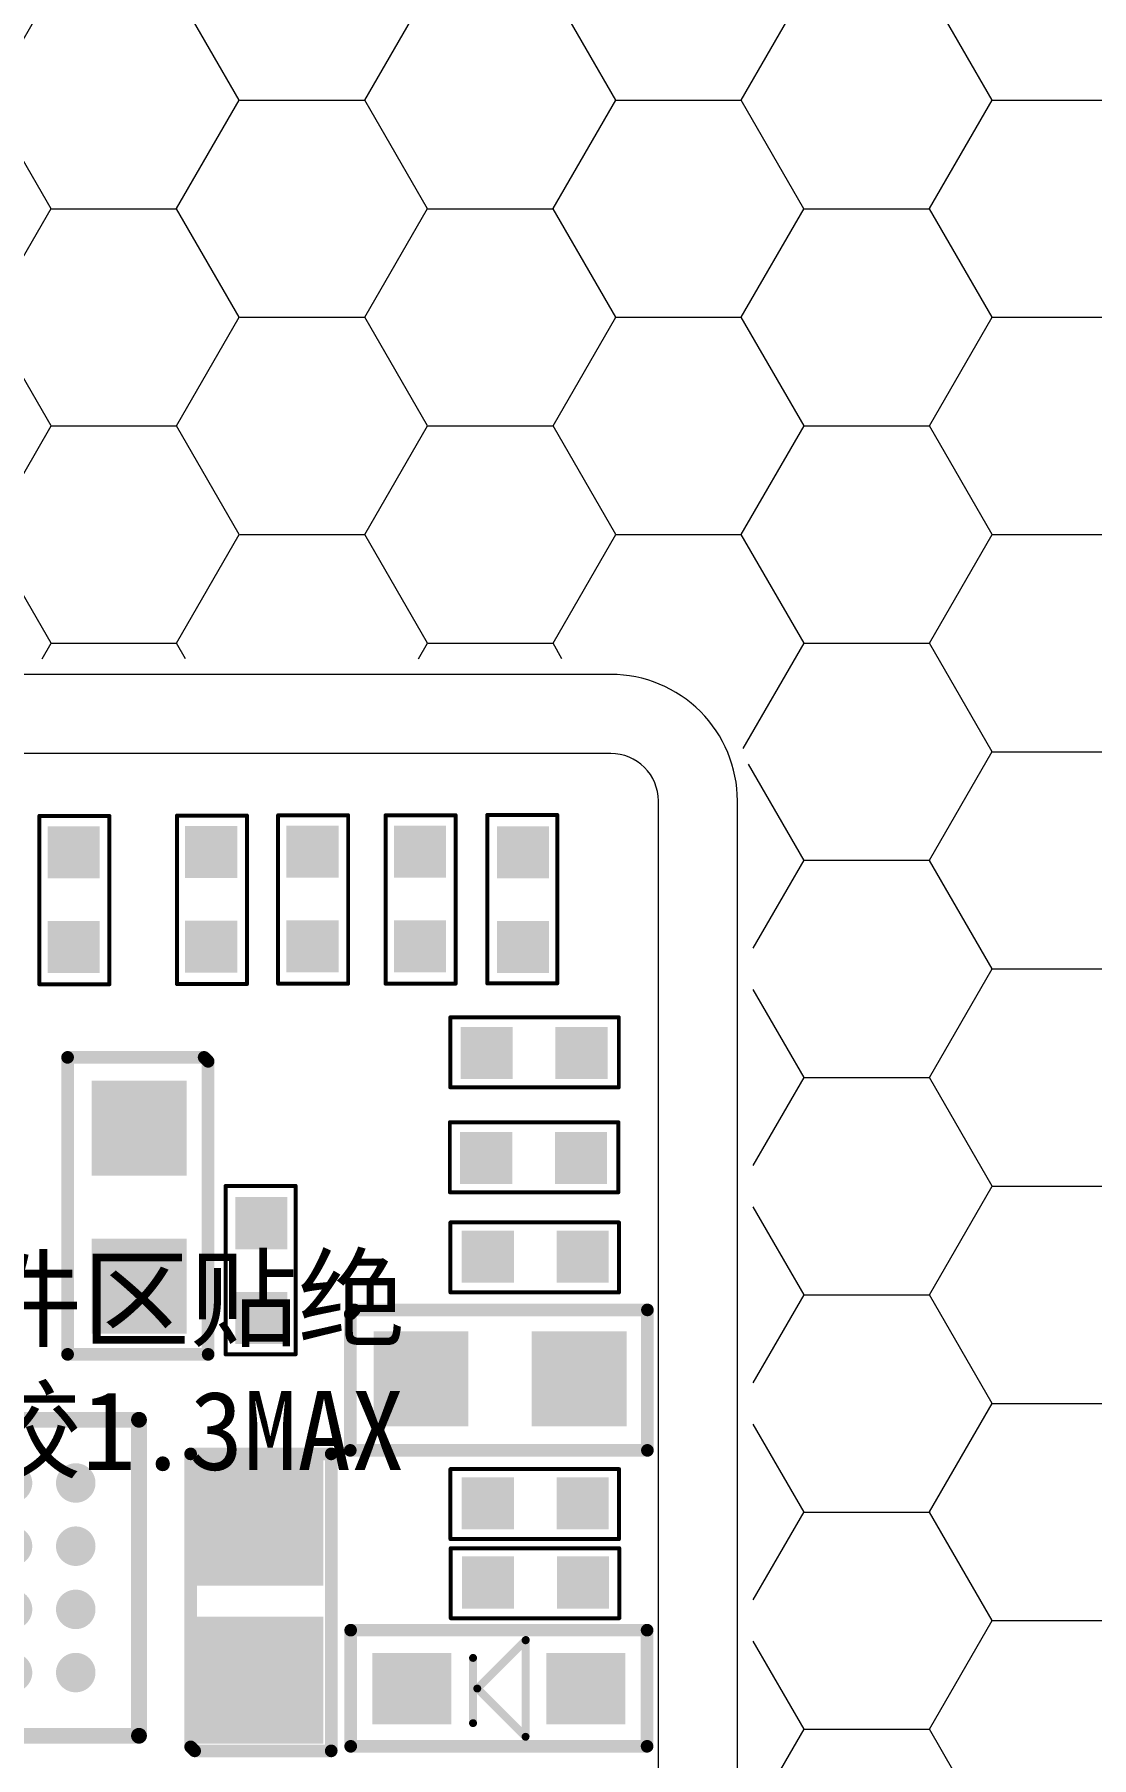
# Model space of a CAD drawing. Header units: millimetres. Extents: x 1134 to 2451, y -9 to 375.
# Drawn here: x 2185.41 to 2192.1, y 253.47 to 264.38 of the extents above; entities that cross this region are included whole.
import ezdxf

# ---------------------------------------------------------------- set-up
doc = ezdxf.new("R2010")
doc.units = ezdxf.units.MM
doc.layers.get('0').update_dxf_attribs({"lineweight": 5})
doc.layers.get('Defpoints').update_dxf_attribs({"lineweight": 5})
doc.layers.add('DIM', color=3, linetype='Continuous', lineweight=5)
doc.layers.add('FPC', color=50, linetype='Continuous', lineweight=5)
for name, color, linetype in [('TOPLAYER', 1, 'Continuous'), ('TOPOVERLAY', 2, 'Continuous'), ('TOPPASTE', 8, 'Continuous'), ('TOPSOLDER', 216, 'Continuous')]:
    doc.layers.add(name, color=color, linetype=linetype)
doc.styles.add('RD', font='ROMAND.shx', dxfattribs={"width": 0.8})
doc.styles.add('宋体', font='')
doc.styles.get('宋体').set_extended_font_data('SimSun')
doc.dimstyles.new('DIM', dxfattribs={"dimtxt": 1.5, "dimasz": 0.8, "dimexe": 0, "dimexo": 0.5, "dimgap": 0.11, "dimtad": 0, "dimzin": 1, "dimdsep": 46, "dimtxsty": 'RD', "dimcen": 0, "dimclrd": 256, "dimclre": 256, "dimclrt": 256, "dimadec": 0, "dimazin": 0, "dimtm": 1e-09, "dimtfac": 1, "dimtofl": 0, "dimtmove": 0, "dimatfit": 3, "dimfxl": 0, "dimlwe": -1, "dimarcsym": 0})

# ---------------------------------------------------------------- blocks, each defined once
blk = doc.blocks.new('*D113')
at = {"layer": 'Defpoints', "color": 0, "lineweight": 5, "transparency": 16777216}
for p in [(2166.226, 281.069), (2197.16, 281.069), (2184.484, 208.104)]:
    blk.add_point(p, dxfattribs=at)
at = {"layer": 'DIM', "transparency": 16777216}
for p, q in [((2196.66, 281.069), (2166.226, 281.069)), ((2183.984, 208.104), (2166.226, 208.104))]:
    blk.add_line(p, q, dxfattribs=at)
at = {"layer": 'DIM', "lineweight": -2, "transparency": 16777216}
for p, q in [((2166.226, 280.269), (2166.226, 252.803)), ((2166.226, 208.904), (2166.226, 243.383))]:
    blk.add_line(p, q, dxfattribs=at)
at = {"layer": 'DIM', "lineweight": 5, "transparency": 16777216}
for points in [[(2166.092, 280.269), (2166.359, 280.269), (2166.226, 281.069)], [(2166.092, 208.904), (2166.359, 208.904), (2166.226, 208.104)]]:
    blk.add_solid(points, dxfattribs=at)
at = {"layer": 'DIM', "lineweight": 5, "transparency": 16777216, "insert": (2166.226, 248.093), "char_height": 1.5, "attachment_point": 5, "rotation": 90, "style": 'RD'}
blk.add_mtext('72.97±0.5', dxfattribs=at)
blk = doc.blocks.new('0201_1')
at = {"layer": 'TOPLAYER'}
for points in [[(0.164998, -0.165001), (0.164998, 0.165001), (-0.164998, -0.165001), (-0.164998, 0.165001)], [(0.764997, -0.165001), (0.764997, 0.165001), (0.435, -0.165001), (0.435, 0.165001)]]:
    blk.add_solid(points, dxfattribs=at)
at = {"layer": 'TOPOVERLAY', "const_width": 0.025001}
for points in [[(-0.23, -0.217), (-0.23, 0.225999)], [(-0.181, 0.225999), (-0.23, 0.225999)], [(0.836, 0.225999), (-0.18, 0.225999)], [(0.836, -0.217), (0.836, 0.225999)], [(0.836, -0.217), (-0.23, -0.217)]]:
    blk.add_lwpolyline(points, dxfattribs=at)
at = {"layer": 'TOPOVERLAY', "const_width": 0.012499}
for points in [[(-0.23625, 0.225999, 1), (-0.223749, 0.225999, 1)], [(-0.23625, 0.225999, 1), (-0.223749, 0.225999, 1)], [(-0.187251, 0.225999, 1), (-0.174749, 0.225999, 1)], [(-0.186251, 0.225999, 1), (-0.173749, 0.225999, 1)], [(0.829749, 0.225999, 1), (0.842251, 0.225999, 1)], [(0.829749, 0.225999, 1), (0.842251, 0.225999, 1)], [(-0.23625, -0.217, 1), (-0.223749, -0.217, 1)], [(-0.23625, -0.217, 1), (-0.223749, -0.217, 1)], [(0.829749, -0.217, 1), (0.842251, -0.217, 1)], [(0.829749, -0.217, 1), (0.842251, -0.217, 1)]]:
    blk.add_lwpolyline(points, format="xyb", close=True, dxfattribs=at)
at = {"layer": 'TOPPASTE'}
for points in [[(0.164998, -0.165001), (0.164998, 0.165001), (-0.164998, -0.165001), (-0.164998, 0.165001)], [(0.764997, -0.165001), (0.764997, 0.165001), (0.435, -0.165001), (0.435, 0.165001)]]:
    blk.add_solid(points, dxfattribs=at)
at = {"layer": 'TOPSOLDER'}
for points in [[(0.164998, -0.165001), (0.164998, 0.165001), (-0.164998, -0.165001), (-0.164998, 0.165001)], [(0.764997, -0.165001), (0.764997, 0.165001), (0.435, -0.165001), (0.435, 0.165001)]]:
    blk.add_solid(points, dxfattribs=at)
blk = doc.blocks.new('0201_2')
at = {"layer": 'TOPLAYER'}
for points in [[(0.164998, -0.165001), (0.164998, 0.165001), (-0.164998, -0.165001), (-0.164998, 0.165001)], [(0.764997, -0.165001), (0.764997, 0.165001), (0.435, -0.165001), (0.435, 0.165001)]]:
    blk.add_solid(points, dxfattribs=at)
at = {"layer": 'TOPOVERLAY', "const_width": 0.025001}
for points in [[(-0.23, 0.225999), (-0.181, 0.225999)], [(-0.23, -0.217), (-0.23, 0.225999)], [(-0.18, 0.225999), (0.836, 0.225999)], [(0.836, -0.217), (0.836, 0.225999)], [(-0.23, -0.217), (0.836, -0.217)]]:
    blk.add_lwpolyline(points, dxfattribs=at)
at = {"layer": 'TOPOVERLAY', "const_width": 0.012499}
for points in [[(-0.23625, 0.225999, 1), (-0.223749, 0.225999, 1)], [(-0.23625, 0.225999, 1), (-0.223749, 0.225999, 1)], [(-0.187251, 0.225999, 1), (-0.174749, 0.225999, 1)], [(-0.186251, 0.225999, 1), (-0.173749, 0.225999, 1)], [(0.829749, 0.225999, 1), (0.842251, 0.225999, 1)], [(0.829749, 0.225999, 1), (0.842251, 0.225999, 1)], [(-0.23625, -0.217, 1), (-0.223749, -0.217, 1)], [(-0.23625, -0.217, 1), (-0.223749, -0.217, 1)], [(0.829749, -0.217, 1), (0.842251, -0.217, 1)], [(0.829749, -0.217, 1), (0.842251, -0.217, 1)]]:
    blk.add_lwpolyline(points, format="xyb", close=True, dxfattribs=at)
at = {"layer": 'TOPPASTE'}
for points in [[(0.164998, -0.165001), (0.164998, 0.165001), (-0.164998, -0.165001), (-0.164998, 0.165001)], [(0.764997, -0.165001), (0.764997, 0.165001), (0.435, -0.165001), (0.435, 0.165001)]]:
    blk.add_solid(points, dxfattribs=at)
at = {"layer": 'TOPSOLDER'}
for points in [[(0.164998, -0.165001), (0.164998, 0.165001), (-0.164998, -0.165001), (-0.164998, 0.165001)], [(0.764997, -0.165001), (0.764997, 0.165001), (0.435, -0.165001), (0.435, 0.165001)]]:
    blk.add_solid(points, dxfattribs=at)
blk = doc.blocks.new('0201_3')
at = {"layer": 'TOPLAYER'}
for points in [[(0.164998, -0.165001), (0.164998, 0.165001), (-0.164998, -0.165001), (-0.164998, 0.165001)], [(0.764997, -0.165001), (0.764997, 0.165001), (0.435, -0.165001), (0.435, 0.165001)]]:
    blk.add_solid(points, dxfattribs=at)
at = {"layer": 'TOPOVERLAY', "const_width": 0.025001}
for points in [[(-0.23, 0.225999), (-0.181, 0.225999)], [(-0.23, -0.217), (-0.23, 0.225999)], [(-0.18, 0.225999), (0.836, 0.225999)], [(0.836, -0.217), (0.836, 0.225999)], [(-0.23, -0.217), (0.836, -0.217)]]:
    blk.add_lwpolyline(points, dxfattribs=at)
at = {"layer": 'TOPOVERLAY', "const_width": 0.012499}
for points in [[(-0.23625, 0.225999, 1), (-0.223749, 0.225999, 1)], [(-0.23625, 0.225999, 1), (-0.223749, 0.225999, 1)], [(-0.187251, 0.225999, 1), (-0.174749, 0.225999, 1)], [(-0.186251, 0.225999, 1), (-0.173749, 0.225999, 1)], [(0.829749, 0.225999, 1), (0.842251, 0.225999, 1)], [(0.829749, 0.225999, 1), (0.842251, 0.225999, 1)], [(-0.23625, -0.217, 1), (-0.223749, -0.217, 1)], [(-0.23625, -0.217, 1), (-0.223749, -0.217, 1)], [(0.829749, -0.217, 1), (0.842251, -0.217, 1)], [(0.829749, -0.217, 1), (0.842251, -0.217, 1)]]:
    blk.add_lwpolyline(points, format="xyb", close=True, dxfattribs=at)
at = {"layer": 'TOPPASTE'}
for points in [[(0.164998, -0.165001), (0.164998, 0.165001), (-0.164998, -0.165001), (-0.164998, 0.165001)], [(0.764997, -0.165001), (0.764997, 0.165001), (0.435, -0.165001), (0.435, 0.165001)]]:
    blk.add_solid(points, dxfattribs=at)
at = {"layer": 'TOPSOLDER'}
for points in [[(0.164998, -0.165001), (0.164998, 0.165001), (-0.164998, -0.165001), (-0.164998, 0.165001)], [(0.764997, -0.165001), (0.764997, 0.165001), (0.435, -0.165001), (0.435, 0.165001)]]:
    blk.add_solid(points, dxfattribs=at)
blk = doc.blocks.new('0201_4')
at = {"layer": 'TOPLAYER'}
for points in [[(0.164998, -0.165001), (0.164998, 0.165001), (-0.164998, -0.165001), (-0.164998, 0.165001)], [(0.764997, -0.165001), (0.764997, 0.165001), (0.435, -0.165001), (0.435, 0.165001)]]:
    blk.add_solid(points, dxfattribs=at)
at = {"layer": 'TOPOVERLAY', "const_width": 0.025001}
for points in [[(-0.23, 0.225999), (-0.181, 0.225999)], [(-0.23, -0.217), (-0.23, 0.225999)], [(-0.18, 0.225999), (0.836, 0.225999)], [(0.836, -0.217), (0.836, 0.225999)], [(-0.23, -0.217), (0.836, -0.217)]]:
    blk.add_lwpolyline(points, dxfattribs=at)
at = {"layer": 'TOPOVERLAY', "const_width": 0.012499}
for points in [[(-0.23625, 0.225999, 1), (-0.223749, 0.225999, 1)], [(-0.23625, 0.225999, 1), (-0.223749, 0.225999, 1)], [(-0.187251, 0.225999, 1), (-0.174749, 0.225999, 1)], [(-0.186251, 0.225999, 1), (-0.173749, 0.225999, 1)], [(0.829749, 0.225999, 1), (0.842251, 0.225999, 1)], [(0.829749, 0.225999, 1), (0.842251, 0.225999, 1)], [(-0.23625, -0.217, 1), (-0.223749, -0.217, 1)], [(-0.23625, -0.217, 1), (-0.223749, -0.217, 1)], [(0.829749, -0.217, 1), (0.842251, -0.217, 1)], [(0.829749, -0.217, 1), (0.842251, -0.217, 1)]]:
    blk.add_lwpolyline(points, format="xyb", close=True, dxfattribs=at)
at = {"layer": 'TOPPASTE'}
for points in [[(0.164998, -0.165001), (0.164998, 0.165001), (-0.164998, -0.165001), (-0.164998, 0.165001)], [(0.764997, -0.165001), (0.764997, 0.165001), (0.435, -0.165001), (0.435, 0.165001)]]:
    blk.add_solid(points, dxfattribs=at)
at = {"layer": 'TOPSOLDER'}
for points in [[(0.164998, -0.165001), (0.164998, 0.165001), (-0.164998, -0.165001), (-0.164998, 0.165001)], [(0.764997, -0.165001), (0.764997, 0.165001), (0.435, -0.165001), (0.435, 0.165001)]]:
    blk.add_solid(points, dxfattribs=at)
blk = doc.blocks.new('0201_5')
at = {"layer": 'TOPLAYER'}
for points in [[(0.164998, -0.165001), (0.164998, 0.165001), (-0.164998, -0.165001), (-0.164998, 0.165001)], [(0.764997, -0.165001), (0.764997, 0.165001), (0.435, -0.165001), (0.435, 0.165001)]]:
    blk.add_solid(points, dxfattribs=at)
at = {"layer": 'TOPOVERLAY', "const_width": 0.025001}
for points in [[(-0.23, 0.225999), (-0.181, 0.225999)], [(-0.23, -0.217), (-0.23, 0.225999)], [(-0.18, 0.225999), (0.836, 0.225999)], [(0.836, -0.217), (0.836, 0.225999)], [(-0.23, -0.217), (0.836, -0.217)]]:
    blk.add_lwpolyline(points, dxfattribs=at)
at = {"layer": 'TOPOVERLAY', "const_width": 0.012499}
for points in [[(-0.23625, 0.225999, 1), (-0.223749, 0.225999, 1)], [(-0.23625, 0.225999, 1), (-0.223749, 0.225999, 1)], [(-0.187251, 0.225999, 1), (-0.174749, 0.225999, 1)], [(-0.186251, 0.225999, 1), (-0.173749, 0.225999, 1)], [(0.829749, 0.225999, 1), (0.842251, 0.225999, 1)], [(0.829749, 0.225999, 1), (0.842251, 0.225999, 1)], [(-0.23625, -0.217, 1), (-0.223749, -0.217, 1)], [(-0.23625, -0.217, 1), (-0.223749, -0.217, 1)], [(0.829749, -0.217, 1), (0.842251, -0.217, 1)], [(0.829749, -0.217, 1), (0.842251, -0.217, 1)]]:
    blk.add_lwpolyline(points, format="xyb", close=True, dxfattribs=at)
at = {"layer": 'TOPPASTE'}
for points in [[(0.164998, -0.165001), (0.164998, 0.165001), (-0.164998, -0.165001), (-0.164998, 0.165001)], [(0.764997, -0.165001), (0.764997, 0.165001), (0.435, -0.165001), (0.435, 0.165001)]]:
    blk.add_solid(points, dxfattribs=at)
at = {"layer": 'TOPSOLDER'}
for points in [[(0.164998, -0.165001), (0.164998, 0.165001), (-0.164998, -0.165001), (-0.164998, 0.165001)], [(0.764997, -0.165001), (0.764997, 0.165001), (0.435, -0.165001), (0.435, 0.165001)]]:
    blk.add_solid(points, dxfattribs=at)
blk = doc.blocks.new('0201_10')
at = {"layer": 'TOPLAYER'}
for points in [[(0.164998, -0.165001), (0.164998, 0.165001), (-0.164998, -0.165001), (-0.164998, 0.165001)], [(0.764997, -0.165001), (0.764997, 0.165001), (0.435, -0.165001), (0.435, 0.165001)]]:
    blk.add_solid(points, dxfattribs=at)
at = {"layer": 'TOPOVERLAY', "const_width": 0.025001}
for points in [[(-0.23, -0.217), (-0.23, 0.225999)], [(-0.23, 0.225999), (-0.181, 0.225999)], [(-0.18, 0.225999), (0.836, 0.225999)], [(0.836, -0.217), (0.836, 0.225999)], [(-0.23, -0.217), (0.836, -0.217)]]:
    blk.add_lwpolyline(points, dxfattribs=at)
at = {"layer": 'TOPOVERLAY', "const_width": 0.012499}
for points in [[(-0.23625, 0.225999, 1), (-0.223749, 0.225999, 1)], [(-0.23625, 0.225999, 1), (-0.223749, 0.225999, 1)], [(-0.187251, 0.225999, 1), (-0.174749, 0.225999, 1)], [(-0.186251, 0.225999, 1), (-0.173749, 0.225999, 1)], [(0.829749, 0.225999, 1), (0.842251, 0.225999, 1)], [(0.829749, 0.225999, 1), (0.842251, 0.225999, 1)], [(-0.23625, -0.217, 1), (-0.223749, -0.217, 1)], [(-0.23625, -0.217, 1), (-0.223749, -0.217, 1)], [(0.829749, -0.217, 1), (0.842251, -0.217, 1)], [(0.829749, -0.217, 1), (0.842251, -0.217, 1)]]:
    blk.add_lwpolyline(points, format="xyb", close=True, dxfattribs=at)
at = {"layer": 'TOPPASTE'}
for points in [[(0.164998, -0.165001), (0.164998, 0.165001), (-0.164998, -0.165001), (-0.164998, 0.165001)], [(0.764997, -0.165001), (0.764997, 0.165001), (0.435, -0.165001), (0.435, 0.165001)]]:
    blk.add_solid(points, dxfattribs=at)
at = {"layer": 'TOPSOLDER'}
for points in [[(0.164998, -0.165001), (0.164998, 0.165001), (-0.164998, -0.165001), (-0.164998, 0.165001)], [(0.764997, -0.165001), (0.764997, 0.165001), (0.435, -0.165001), (0.435, 0.165001)]]:
    blk.add_solid(points, dxfattribs=at)
blk = doc.blocks.new('0201_11')
at = {"layer": 'TOPLAYER'}
for points in [[(0.164998, -0.165001), (0.164998, 0.165001), (-0.164998, -0.165001), (-0.164998, 0.165001)], [(0.764997, -0.165001), (0.764997, 0.165001), (0.435, -0.165001), (0.435, 0.165001)]]:
    blk.add_solid(points, dxfattribs=at)
at = {"layer": 'TOPOVERLAY', "const_width": 0.025001}
for points in [[(-0.23, -0.217), (-0.23, 0.225999)], [(-0.23, 0.225999), (-0.181, 0.225999)], [(-0.18, 0.225999), (0.836, 0.225999)], [(0.836, -0.217), (0.836, 0.225999)], [(-0.23, -0.217), (0.836, -0.217)]]:
    blk.add_lwpolyline(points, dxfattribs=at)
at = {"layer": 'TOPOVERLAY', "const_width": 0.012499}
for points in [[(-0.23625, 0.225999, 1), (-0.223749, 0.225999, 1)], [(-0.23625, 0.225999, 1), (-0.223749, 0.225999, 1)], [(-0.187251, 0.225999, 1), (-0.174749, 0.225999, 1)], [(-0.186251, 0.225999, 1), (-0.173749, 0.225999, 1)], [(0.829749, 0.225999, 1), (0.842251, 0.225999, 1)], [(0.829749, 0.225999, 1), (0.842251, 0.225999, 1)], [(-0.23625, -0.217, 1), (-0.223749, -0.217, 1)], [(-0.23625, -0.217, 1), (-0.223749, -0.217, 1)], [(0.829749, -0.217, 1), (0.842251, -0.217, 1)], [(0.829749, -0.217, 1), (0.842251, -0.217, 1)]]:
    blk.add_lwpolyline(points, format="xyb", close=True, dxfattribs=at)
at = {"layer": 'TOPPASTE'}
for points in [[(0.164998, -0.165001), (0.164998, 0.165001), (-0.164998, -0.165001), (-0.164998, 0.165001)], [(0.764997, -0.165001), (0.764997, 0.165001), (0.435, -0.165001), (0.435, 0.165001)]]:
    blk.add_solid(points, dxfattribs=at)
at = {"layer": 'TOPSOLDER'}
for points in [[(0.164998, -0.165001), (0.164998, 0.165001), (-0.164998, -0.165001), (-0.164998, 0.165001)], [(0.764997, -0.165001), (0.764997, 0.165001), (0.435, -0.165001), (0.435, 0.165001)]]:
    blk.add_solid(points, dxfattribs=at)
blk = doc.blocks.new('0201_12')
at = {"layer": 'TOPLAYER'}
for points in [[(0.164998, -0.165001), (0.164998, 0.165001), (-0.164998, -0.165001), (-0.164998, 0.165001)], [(0.764997, -0.165001), (0.764997, 0.165001), (0.435, -0.165001), (0.435, 0.165001)]]:
    blk.add_solid(points, dxfattribs=at)
at = {"layer": 'TOPOVERLAY', "const_width": 0.025001}
for points in [[(-0.23, 0.225999), (-0.23, -0.217)], [(-0.181, 0.225999), (-0.23, 0.225999)], [(0.836, 0.225999), (-0.18, 0.225999)], [(0.836, 0.225999), (0.836, -0.217)], [(0.836, -0.217), (-0.23, -0.217)]]:
    blk.add_lwpolyline(points, dxfattribs=at)
at = {"layer": 'TOPOVERLAY', "const_width": 0.012499}
for points in [[(-0.23625, 0.225999, 1), (-0.223749, 0.225999, 1)], [(-0.23625, 0.225999, 1), (-0.223749, 0.225999, 1)], [(-0.187251, 0.225999, 1), (-0.174749, 0.225999, 1)], [(-0.186251, 0.225999, 1), (-0.173749, 0.225999, 1)], [(0.829749, 0.225999, 1), (0.842251, 0.225999, 1)], [(0.829749, 0.225999, 1), (0.842251, 0.225999, 1)], [(-0.23625, -0.217, 1), (-0.223749, -0.217, 1)], [(-0.23625, -0.217, 1), (-0.223749, -0.217, 1)], [(0.829749, -0.217, 1), (0.842251, -0.217, 1)], [(0.829749, -0.217, 1), (0.842251, -0.217, 1)]]:
    blk.add_lwpolyline(points, format="xyb", close=True, dxfattribs=at)
at = {"layer": 'TOPPASTE'}
for points in [[(0.164998, -0.165001), (0.164998, 0.165001), (-0.164998, -0.165001), (-0.164998, 0.165001)], [(0.764997, -0.165001), (0.764997, 0.165001), (0.435, -0.165001), (0.435, 0.165001)]]:
    blk.add_solid(points, dxfattribs=at)
at = {"layer": 'TOPSOLDER'}
for points in [[(0.164998, -0.165001), (0.164998, 0.165001), (-0.164998, -0.165001), (-0.164998, 0.165001)], [(0.764997, -0.165001), (0.764997, 0.165001), (0.435, -0.165001), (0.435, 0.165001)]]:
    blk.add_solid(points, dxfattribs=at)
blk = doc.blocks.new('0201_16')
at = {"layer": 'TOPLAYER'}
for points in [[(0.164998, -0.165001), (0.164998, 0.165001), (-0.164998, -0.165001), (-0.164998, 0.165001)], [(0.764997, -0.165001), (0.764997, 0.165001), (0.435, -0.165001), (0.435, 0.165001)]]:
    blk.add_solid(points, dxfattribs=at)
at = {"layer": 'TOPOVERLAY', "const_width": 0.025001}
for points in [[(-0.181, 0.225999), (-0.23, 0.225999)], [(-0.23, 0.225999), (-0.23, -0.217)], [(0.836, 0.225999), (-0.18, 0.225999)], [(0.836, 0.225999), (0.836, -0.217)], [(0.836, -0.217), (-0.23, -0.217)]]:
    blk.add_lwpolyline(points, dxfattribs=at)
at = {"layer": 'TOPOVERLAY', "const_width": 0.012499}
for points in [[(-0.23625, 0.225999, 1), (-0.223749, 0.225999, 1)], [(-0.23625, 0.225999, 1), (-0.223749, 0.225999, 1)], [(-0.187251, 0.225999, 1), (-0.174749, 0.225999, 1)], [(-0.186251, 0.225999, 1), (-0.173749, 0.225999, 1)], [(0.829749, 0.225999, 1), (0.842251, 0.225999, 1)], [(0.829749, 0.225999, 1), (0.842251, 0.225999, 1)], [(-0.23625, -0.217, 1), (-0.223749, -0.217, 1)], [(-0.23625, -0.217, 1), (-0.223749, -0.217, 1)], [(0.829749, -0.217, 1), (0.842251, -0.217, 1)], [(0.829749, -0.217, 1), (0.842251, -0.217, 1)]]:
    blk.add_lwpolyline(points, format="xyb", close=True, dxfattribs=at)
at = {"layer": 'TOPPASTE'}
for points in [[(0.164998, -0.165001), (0.164998, 0.165001), (-0.164998, -0.165001), (-0.164998, 0.165001)], [(0.764997, -0.165001), (0.764997, 0.165001), (0.435, -0.165001), (0.435, 0.165001)]]:
    blk.add_solid(points, dxfattribs=at)
at = {"layer": 'TOPSOLDER'}
for points in [[(0.164998, -0.165001), (0.164998, 0.165001), (-0.164998, -0.165001), (-0.164998, 0.165001)], [(0.764997, -0.165001), (0.764997, 0.165001), (0.435, -0.165001), (0.435, 0.165001)]]:
    blk.add_solid(points, dxfattribs=at)
blk = doc.blocks.new('0201_18')
at = {"layer": 'TOPLAYER'}
for points in [[(0.164998, -0.165001), (0.164998, 0.165001), (-0.164998, -0.165001), (-0.164998, 0.165001)], [(0.764997, -0.165001), (0.764997, 0.165001), (0.435, -0.165001), (0.435, 0.165001)]]:
    blk.add_solid(points, dxfattribs=at)
at = {"layer": 'TOPOVERLAY', "const_width": 0.025001}
for points in [[(-0.23, 0.225999), (-0.181, 0.225999)], [(-0.23, -0.217), (-0.23, 0.225999)], [(-0.18, 0.225999), (0.836, 0.225999)], [(0.836, -0.217), (0.836, 0.225999)], [(-0.23, -0.217), (0.836, -0.217)]]:
    blk.add_lwpolyline(points, dxfattribs=at)
at = {"layer": 'TOPOVERLAY', "const_width": 0.012499}
for points in [[(-0.23625, 0.225999, 1), (-0.223749, 0.225999, 1)], [(-0.23625, 0.225999, 1), (-0.223749, 0.225999, 1)], [(-0.187251, 0.225999, 1), (-0.174749, 0.225999, 1)], [(-0.186251, 0.225999, 1), (-0.173749, 0.225999, 1)], [(0.829749, 0.225999, 1), (0.842251, 0.225999, 1)], [(0.829749, 0.225999, 1), (0.842251, 0.225999, 1)], [(-0.23625, -0.217, 1), (-0.223749, -0.217, 1)], [(-0.23625, -0.217, 1), (-0.223749, -0.217, 1)], [(0.829749, -0.217, 1), (0.842251, -0.217, 1)], [(0.829749, -0.217, 1), (0.842251, -0.217, 1)]]:
    blk.add_lwpolyline(points, format="xyb", close=True, dxfattribs=at)
at = {"layer": 'TOPPASTE'}
for points in [[(0.164998, -0.165001), (0.164998, 0.165001), (-0.164998, -0.165001), (-0.164998, 0.165001)], [(0.764997, -0.165001), (0.764997, 0.165001), (0.435, -0.165001), (0.435, 0.165001)]]:
    blk.add_solid(points, dxfattribs=at)
at = {"layer": 'TOPSOLDER'}
for points in [[(0.164998, -0.165001), (0.164998, 0.165001), (-0.164998, -0.165001), (-0.164998, 0.165001)], [(0.764997, -0.165001), (0.764997, 0.165001), (0.435, -0.165001), (0.435, 0.165001)]]:
    blk.add_solid(points, dxfattribs=at)
blk = doc.blocks.new('0201_19')
at = {"layer": 'TOPLAYER'}
for points in [[(0.164998, -0.165001), (0.164998, 0.165001), (-0.164998, -0.165001), (-0.164998, 0.165001)], [(0.764997, -0.165001), (0.764997, 0.165001), (0.435, -0.165001), (0.435, 0.165001)]]:
    blk.add_solid(points, dxfattribs=at)
at = {"layer": 'TOPOVERLAY', "const_width": 0.025001}
for points in [[(-0.23, 0.225999), (-0.181, 0.225999)], [(-0.23, -0.217), (-0.23, 0.225999)], [(-0.18, 0.225999), (0.836, 0.225999)], [(0.836, -0.217), (0.836, 0.225999)], [(-0.23, -0.217), (0.836, -0.217)]]:
    blk.add_lwpolyline(points, dxfattribs=at)
at = {"layer": 'TOPOVERLAY', "const_width": 0.012499}
for points in [[(-0.23625, 0.225999, 1), (-0.223749, 0.225999, 1)], [(-0.23625, 0.225999, 1), (-0.223749, 0.225999, 1)], [(-0.187251, 0.225999, 1), (-0.174749, 0.225999, 1)], [(-0.186251, 0.225999, 1), (-0.173749, 0.225999, 1)], [(0.829749, 0.225999, 1), (0.842251, 0.225999, 1)], [(0.829749, 0.225999, 1), (0.842251, 0.225999, 1)], [(-0.23625, -0.217, 1), (-0.223749, -0.217, 1)], [(-0.23625, -0.217, 1), (-0.223749, -0.217, 1)], [(0.829749, -0.217, 1), (0.842251, -0.217, 1)], [(0.829749, -0.217, 1), (0.842251, -0.217, 1)]]:
    blk.add_lwpolyline(points, format="xyb", close=True, dxfattribs=at)
at = {"layer": 'TOPPASTE'}
for points in [[(0.164998, -0.165001), (0.164998, 0.165001), (-0.164998, -0.165001), (-0.164998, 0.165001)], [(0.764997, -0.165001), (0.764997, 0.165001), (0.435, -0.165001), (0.435, 0.165001)]]:
    blk.add_solid(points, dxfattribs=at)
at = {"layer": 'TOPSOLDER'}
for points in [[(0.164998, -0.165001), (0.164998, 0.165001), (-0.164998, -0.165001), (-0.164998, 0.165001)], [(0.764997, -0.165001), (0.764997, 0.165001), (0.435, -0.165001), (0.435, 0.165001)]]:
    blk.add_solid(points, dxfattribs=at)
blk = doc.blocks.new('0402S_20')
at = {"layer": 'TOPLAYER'}
for points in [[(-0.248054, 0.305189), (-0.848053, 0.305189), (-0.248054, -0.29481), (-0.848053, -0.29481)], [(0.751944, 0.305189), (0.151945, 0.305189), (0.751944, -0.29481), (0.151945, -0.29481)]]:
    blk.add_solid(points, dxfattribs=at)
at = {"layer": 'TOPOVERLAY', "const_width": 0.08001}
for points in [[(-0.979853, 0.457589), (0.899747, 0.457589)], [(-0.979853, 0.457589), (-0.979853, -0.431411)], [(0.899747, 0.457589), (0.899747, -0.406011)], [(-0.979853, -0.431411), (0.874347, -0.431411)], [(0.899747, -0.406011), (0.874347, -0.431411)]]:
    blk.add_lwpolyline(points, dxfattribs=at)
at = {"layer": 'TOPOVERLAY', "const_width": 0.040005}
for points in [[(-0.999856, 0.457589, 1), (-0.959851, 0.457589, 1)], [(-0.999856, 0.457589, 1), (-0.959851, 0.457589, 1)], [(0.879744, 0.457589, 1), (0.919749, 0.457589, 1)], [(0.879744, 0.457589, 1), (0.919749, 0.457589, 1)], [(-0.999856, -0.431411, 1), (-0.959851, -0.431411, 1)], [(-0.999856, -0.431411, 1), (-0.959851, -0.431411, 1)], [(0.854344, -0.431411, 1), (0.894349, -0.431411, 1)], [(0.854344, -0.431411, 1), (0.894349, -0.431411, 1)], [(0.879744, -0.406011, 1), (0.919749, -0.406011, 1)], [(0.879744, -0.406011, 1), (0.919749, -0.406011, 1)]]:
    blk.add_lwpolyline(points, format="xyb", close=True, dxfattribs=at)
at = {"layer": 'TOPPASTE'}
for points in [[(-0.248054, 0.305189), (-0.848053, 0.305189), (-0.248054, -0.29481), (-0.848053, -0.29481)], [(0.751944, 0.305189), (0.151945, 0.305189), (0.751944, -0.29481), (0.151945, -0.29481)]]:
    blk.add_solid(points, dxfattribs=at)
at = {"layer": 'TOPSOLDER'}
for points in [[(-0.248054, 0.305189), (-0.848053, 0.305189), (-0.248054, -0.29481), (-0.848053, -0.29481)], [(0.751944, 0.305189), (0.151945, 0.305189), (0.751944, -0.29481), (0.151945, -0.29481)]]:
    blk.add_solid(points, dxfattribs=at)
blk = doc.blocks.new('DIODE_SCHOTTKY_22')
at = {"layer": 'TOPLAYER'}
for points in [[(-0.249999, -0.224998), (0.249999, -0.224998), (-0.249999, 0.224998), (0.249999, 0.224998)], [(0.849998, -0.224998), (1.349997, -0.224998), (0.849998, 0.224998), (1.349997, 0.224998)]]:
    blk.add_solid(points, dxfattribs=at)
at = {"layer": 'TOPOVERLAY'}
for points, const_width in [([(-0.387835, 0.364609), (-0.387835, -0.37039)], 0.08001), ([(-0.387835, 0.364609), (1.486865, 0.364609)], 0.08001), ([(0.380865, 0.304251), (0.686186, -0.001069)], 0.05), ([(0.380865, 0.304251), (0.380865, -0.30639)], 0.05), ([(1.486865, 0.364609), (1.486865, -0.37039)], 0.08001), ([(0.713064, 0.218011), (0.713064, -0.19479)], 0.05), ([(0.686186, -0.001069), (0.379265, -0.30799)], 0.05), ([(-0.387835, -0.37039), (1.486865, -0.37039)], 0.08001)]:
    blk.add_lwpolyline(points, dxfattribs=dict(at, const_width=const_width))
for points, const_width in [([(-0.407838, 0.364609, 1), (-0.367833, 0.364609, 1)], 0.040005), ([(-0.407838, 0.364609, 1), (-0.367833, 0.364609, 1)], 0.040005), ([(0.368366, 0.304251, 1), (0.393365, 0.304251, 1)], 0.024999), ([(0.368366, 0.304251, 1), (0.393365, 0.304251, 1)], 0.024999), ([(1.466863, 0.364609, 1), (1.506868, 0.364609, 1)], 0.040005), ([(1.466863, 0.364609, 1), (1.506868, 0.364609, 1)], 0.040005), ([(0.700565, 0.218011, 1), (0.725564, 0.218011, 1)], 0.024999), ([(0.673687, -0.001069, 1), (0.698685, -0.001069, 1)], 0.024999), ([(0.673687, -0.001069, 1), (0.698685, -0.001069, 1)], 0.024999), ([(0.700565, -0.19479, 1), (0.725564, -0.19479, 1)], 0.024999), ([(0.366766, -0.30799, 1), (0.391765, -0.30799, 1)], 0.024999), ([(0.368366, -0.30639, 1), (0.393365, -0.30639, 1)], 0.024999), ([(-0.407838, -0.37039, 1), (-0.367833, -0.37039, 1)], 0.040005), ([(-0.407838, -0.37039, 1), (-0.367833, -0.37039, 1)], 0.040005), ([(1.466863, -0.37039, 1), (1.506868, -0.37039, 1)], 0.040005), ([(1.466863, -0.37039, 1), (1.506868, -0.37039, 1)], 0.040005)]:
    blk.add_lwpolyline(points, format="xyb", close=True, dxfattribs=dict(at, const_width=const_width))
at = {"layer": 'TOPPASTE'}
for points in [[(-0.249999, -0.224998), (0.249999, -0.224998), (-0.249999, 0.224998), (0.249999, 0.224998)], [(0.849998, -0.224998), (1.349997, -0.224998), (0.849998, 0.224998), (1.349997, 0.224998)]]:
    blk.add_solid(points, dxfattribs=at)
at = {"layer": 'TOPSOLDER'}
for points in [[(-0.249999, -0.224998), (0.249999, -0.224998), (-0.249999, 0.224998), (0.249999, 0.224998)], [(0.849998, -0.224998), (1.349997, -0.224998), (0.849998, 0.224998), (1.349997, 0.224998)]]:
    blk.add_solid(points, dxfattribs=at)
blk = doc.blocks.new('0402S_31')
at = {"layer": 'TOPLAYER'}
for points in [[(0.302768, 0.290398), (-0.297231, 0.290398), (0.302768, -0.309601), (-0.297231, -0.309601)], [(1.302766, 0.290398), (0.702767, 0.290398), (1.302766, -0.309601), (0.702767, -0.309601)]]:
    blk.add_solid(points, dxfattribs=at)
at = {"layer": 'TOPOVERLAY', "const_width": 0.08001}
for points in [[(1.450569, 0.442798), (-0.429031, 0.442798)], [(-0.429031, 0.442798), (-0.429031, -0.446202)], [(1.450569, 0.442798), (1.450569, -0.420802)], [(1.425169, -0.446202), (-0.429031, -0.446202)], [(1.450569, -0.420802), (1.425169, -0.446202)]]:
    blk.add_lwpolyline(points, dxfattribs=at)
at = {"layer": 'TOPOVERLAY', "const_width": 0.040005}
for points in [[(-0.449034, 0.442798, 1), (-0.409029, 0.442798, 1)], [(-0.449034, 0.442798, 1), (-0.409029, 0.442798, 1)], [(1.430566, 0.442798, 1), (1.470571, 0.442798, 1)], [(1.430566, 0.442798, 1), (1.470571, 0.442798, 1)], [(-0.449034, -0.446202, 1), (-0.409029, -0.446202, 1)], [(-0.449034, -0.446202, 1), (-0.409029, -0.446202, 1)], [(1.405166, -0.446202, 1), (1.445171, -0.446202, 1)], [(1.405166, -0.446202, 1), (1.445171, -0.446202, 1)], [(1.430566, -0.420802, 1), (1.470571, -0.420802, 1)], [(1.430566, -0.420802, 1), (1.470571, -0.420802, 1)]]:
    blk.add_lwpolyline(points, format="xyb", close=True, dxfattribs=at)
at = {"layer": 'TOPPASTE'}
for points in [[(0.302768, 0.290398), (-0.297231, 0.290398), (0.302768, -0.309601), (-0.297231, -0.309601)], [(1.302766, 0.290398), (0.702767, 0.290398), (1.302766, -0.309601), (0.702767, -0.309601)]]:
    blk.add_solid(points, dxfattribs=at)
at = {"layer": 'TOPSOLDER'}
for points in [[(0.404368, 0.391998), (-0.398831, 0.391998), (0.404368, -0.411201), (-0.398831, -0.411201)], [(1.404366, 0.391998), (0.601167, 0.391998), (1.404366, -0.411201), (0.601167, -0.411201)]]:
    blk.add_solid(points, dxfattribs=at)
blk = doc.blocks.new('0402S_32')
at = {"layer": 'TOPLAYER'}
for points in [[(-0.248054, 0.305189), (-0.848053, 0.305189), (-0.248054, -0.29481), (-0.848053, -0.29481)], [(0.751944, 0.305189), (0.151945, 0.305189), (0.751944, -0.29481), (0.151945, -0.29481)]]:
    blk.add_solid(points, dxfattribs=at)
at = {"layer": 'TOPOVERLAY', "const_width": 0.08001}
for points in [[(-0.979853, 0.457589), (0.899747, 0.457589)], [(-0.979853, 0.457589), (-0.979853, -0.431411)], [(0.899747, 0.457589), (0.899747, -0.406011)], [(-0.979853, -0.431411), (0.874347, -0.431411)], [(0.899747, -0.406011), (0.874347, -0.431411)]]:
    blk.add_lwpolyline(points, dxfattribs=at)
at = {"layer": 'TOPOVERLAY', "const_width": 0.040005}
for points in [[(-0.999856, 0.457589, 1), (-0.959851, 0.457589, 1)], [(-0.999856, 0.457589, 1), (-0.959851, 0.457589, 1)], [(0.879744, 0.457589, 1), (0.919749, 0.457589, 1)], [(0.879744, 0.457589, 1), (0.919749, 0.457589, 1)], [(-0.999856, -0.431411, 1), (-0.959851, -0.431411, 1)], [(-0.999856, -0.431411, 1), (-0.959851, -0.431411, 1)], [(0.854344, -0.431411, 1), (0.894349, -0.431411, 1)], [(0.854344, -0.431411, 1), (0.894349, -0.431411, 1)], [(0.879744, -0.406011, 1), (0.919749, -0.406011, 1)], [(0.879744, -0.406011, 1), (0.919749, -0.406011, 1)]]:
    blk.add_lwpolyline(points, format="xyb", close=True, dxfattribs=at)
at = {"layer": 'TOPPASTE'}
for points in [[(-0.248054, 0.305189), (-0.848053, 0.305189), (-0.248054, -0.29481), (-0.848053, -0.29481)], [(0.751944, 0.305189), (0.151945, 0.305189), (0.751944, -0.29481), (0.151945, -0.29481)]]:
    blk.add_solid(points, dxfattribs=at)
at = {"layer": 'TOPSOLDER'}
for points in [[(-0.248054, 0.305189), (-0.848053, 0.305189), (-0.248054, -0.29481), (-0.848053, -0.29481)], [(0.751944, 0.305189), (0.151945, 0.305189), (0.751944, -0.29481), (0.151945, -0.29481)]]:
    blk.add_solid(points, dxfattribs=at)
blk = doc.blocks.new('BGA16_4_34')
at = {"layer": 'TOPLAYER', "const_width": 0.124998}
for points in [[(-0.062499, 0, 1), (0.062499, 0, 1)], [(0.3375, 0, 1), (0.462498, 0, 1)], [(0.737499, 0, 1), (0.862498, 0, 1)], [(1.137498, 0, 1), (1.262497, 0, 1)], [(-0.062499, -0.399999, 1), (0.062499, -0.399999, 1)], [(0.3375, -0.399999, 1), (0.462498, -0.399999, 1)], [(0.737499, -0.399999, 1), (0.862498, -0.399999, 1)], [(1.137498, -0.399999, 1), (1.262497, -0.399999, 1)], [(-0.062499, -0.799998, 1), (0.062499, -0.799998, 1)], [(0.3375, -0.799998, 1), (0.462498, -0.799998, 1)], [(0.737499, -0.799998, 1), (0.862498, -0.799998, 1)], [(1.137498, -0.799998, 1), (1.262497, -0.799998, 1)], [(-0.062499, -1.199998, 1), (0.062499, -1.199998, 1)], [(0.3375, -1.199998, 1), (0.462498, -1.199998, 1)], [(0.737499, -1.199998, 1), (0.862498, -1.199998, 1)], [(1.137498, -1.199998, 1), (1.262497, -1.199998, 1)]]:
    blk.add_lwpolyline(points, format="xyb", close=True, dxfattribs=at)
at = {"layer": 'TOPOVERLAY', "const_width": 0.1}
for points in [[(-0.2, 0.399999), (-0.399999, 0.2)], [(-0.2, 0.399999), (1.599997, 0.399999)], [(1.599997, 0.399999), (1.599997, -1.599997)], [(-0.399999, 0.2), (-0.399999, -1.599997)], [(-0.399999, -1.599997), (1.599997, -1.599997)]]:
    blk.add_lwpolyline(points, dxfattribs=at)
at = {"layer": 'TOPOVERLAY', "const_width": 0.05}
for points in [[(-0.224998, 0.399999, 1), (-0.175001, 0.399999, 1)], [(-0.224998, 0.399999, 1), (-0.175001, 0.399999, 1)], [(1.574998, 0.399999, 1), (1.624995, 0.399999, 1)], [(1.574998, 0.399999, 1), (1.624995, 0.399999, 1)], [(-0.424998, 0.2, 1), (-0.375001, 0.2, 1)], [(-0.424998, 0.2, 1), (-0.375001, 0.2, 1)], [(-0.424998, -1.599997, 1), (-0.375001, -1.599997, 1)], [(-0.424998, -1.599997, 1), (-0.375001, -1.599997, 1)], [(1.574998, -1.599997, 1), (1.624995, -1.599997, 1)], [(1.574998, -1.599997, 1), (1.624995, -1.599997, 1)]]:
    blk.add_lwpolyline(points, format="xyb", close=True, dxfattribs=at)
at = {"layer": 'TOPPASTE', "const_width": 0.124998}
for points in [[(-0.062499, 0, 1), (0.062499, 0, 1)], [(0.3375, 0, 1), (0.462498, 0, 1)], [(0.737499, 0, 1), (0.862498, 0, 1)], [(1.137498, 0, 1), (1.262497, 0, 1)], [(-0.062499, -0.399999, 1), (0.062499, -0.399999, 1)], [(0.3375, -0.399999, 1), (0.462498, -0.399999, 1)], [(0.737499, -0.399999, 1), (0.862498, -0.399999, 1)], [(1.137498, -0.399999, 1), (1.262497, -0.399999, 1)], [(-0.062499, -0.799998, 1), (0.062499, -0.799998, 1)], [(0.3375, -0.799998, 1), (0.462498, -0.799998, 1)], [(0.737499, -0.799998, 1), (0.862498, -0.799998, 1)], [(1.137498, -0.799998, 1), (1.262497, -0.799998, 1)], [(-0.062499, -1.199998, 1), (0.062499, -1.199998, 1)], [(0.3375, -1.199998, 1), (0.462498, -1.199998, 1)], [(0.737499, -1.199998, 1), (0.862498, -1.199998, 1)], [(1.137498, -1.199998, 1), (1.262497, -1.199998, 1)]]:
    blk.add_lwpolyline(points, format="xyb", close=True, dxfattribs=at)
at = {"layer": 'TOPSOLDER', "const_width": 0.124998}
for points in [[(-0.062499, 0, 1), (0.062499, 0, 1)], [(0.3375, 0, 1), (0.462498, 0, 1)], [(0.737499, 0, 1), (0.862498, 0, 1)], [(1.137498, 0, 1), (1.262497, 0, 1)], [(-0.062499, -0.399999, 1), (0.062499, -0.399999, 1)], [(0.3375, -0.399999, 1), (0.462498, -0.399999, 1)], [(0.737499, -0.399999, 1), (0.862498, -0.399999, 1)], [(1.137498, -0.399999, 1), (1.262497, -0.399999, 1)], [(-0.062499, -0.799998, 1), (0.062499, -0.799998, 1)], [(0.3375, -0.799998, 1), (0.462498, -0.799998, 1)], [(0.737499, -0.799998, 1), (0.862498, -0.799998, 1)], [(1.137498, -0.799998, 1), (1.262497, -0.799998, 1)], [(-0.062499, -1.199998, 1), (0.062499, -1.199998, 1)], [(0.3375, -1.199998, 1), (0.462498, -1.199998, 1)], [(0.737499, -1.199998, 1), (0.862498, -1.199998, 1)], [(1.137498, -1.199998, 1), (1.262497, -1.199998, 1)]]:
    blk.add_lwpolyline(points, format="xyb", close=True, dxfattribs=at)
blk = doc.blocks.new('R213NRK-007-MFPC-V01-A')
at = {"lineweight": 5}
h = blk.add_hatch(dxfattribs=at)
h.set_pattern_fill('HONEY', color=5, scale=0.25, angle=360)
h.set_pattern_definition([(0, (-29.0445, 32.3044), (1.190625, 0.6874075), [0.79375, -1.5875]), (120, (-29.0445, 32.3044), (-1.19062486, 0.68740775), [0.79375, -1.5875]), (60, (-29.0445, 32.3044), (1.4e-07, 1.37481525), [-1.5875, 0.79375])])
edge = h.paths.add_edge_path()
edge.add_line((1536.491, 245.326), (1546.639, 245.326))
edge.add_arc((1546.639, 246.326), 1, 270, 350.8709)
edge.add_line((1547.626, 246.167), (1550.107, 261.607))
edge.add_arc((1551.094, 261.448), 1, 90, 170.8709, ccw=False)
edge.add_line((1551.094, 262.448), (1562.32, 262.448))
edge.add_arc((1562.32, 265.448), 3, 270, 360)
edge.add_line((1565.32, 265.448), (1565.32, 267.444))
edge.add_line((1565.32, 267.444), (1557.979, 267.444))
edge.add_line((1557.979, 267.444), (1557.979, 269.862))
edge.add_line((1557.979, 269.862), (1542.991, 269.862))
edge.add_line((1542.991, 269.862), (1542.991, 266.992))
edge.add_line((1542.991, 266.992), (1537.991, 266.992))
edge.add_line((1537.991, 266.992), (1537.991, 264.448))
edge.add_arc((1536.991, 264.448), 1, -90, 0, ccw=False)
edge.add_line((1536.991, 263.448), (1534.891, 263.448))
edge.add_arc((1534.891, 262.448), 1, 90, 180)
edge.add_line((1533.891, 262.448), (1533.891, 251.286))
edge.add_arc((1534.891, 251.286), 1, 180, 258.463)
edge.add_arc((1534.491, 249.326), 1, 0, 78.463, ccw=False)
edge.add_line((1535.491, 249.326), (1535.491, 246.326))
edge.add_arc((1536.491, 246.326), 1, 180, 270)
edge = h.paths.add_edge_path(flags=16)
edge.add_line((1535.391, 259.526), (1535.391, 251.536))
edge.add_arc((1536.291, 251.536), 0.9, 180, 270)
edge.add_line((1536.291, 250.636), (1543.191, 250.636))
edge.add_arc((1543.191, 251.536), 0.9, 270, 360)
edge.add_line((1544.091, 251.536), (1544.091, 259.526))
edge.add_arc((1543.191, 259.526), 0.9, 360, 450)
edge.add_line((1543.191, 260.426), (1536.291, 260.426))
edge.add_arc((1536.291, 259.526), 0.9, 90, 180)
at = {"color": 5, "lineweight": 5}
blk.add_lwpolyline([(1535.491, 259.526), (1535.491, 251.536, 0.414214), (1536.291, 250.736), (1543.191, 250.736, 0.414214), (1543.991, 251.536), (1543.991, 259.526, 0.414214), (1543.191, 260.326), (1536.291, 260.326, 0.414214)], format="xyb", close=True, dxfattribs=at)
at = {"color": 2, "linetype": 'Continuous'}
blk.add_lwpolyline([(1535.991, 259.526), (1535.991, 251.536, 0.414214), (1536.291, 251.236), (1543.191, 251.236, 0.414214), (1543.491, 251.536), (1543.491, 259.526, 0.414214), (1543.191, 259.826), (1536.291, 259.826, 0.414214)], format="xyb", close=True, dxfattribs=at)
for name, p, rotation in [('0201_16', (1539.793, 259.201), 270), ('0201_10', (1540.663, 259.203), 270), ('0201_11', (1541.303, 259.205), 270), ('0201_5', (1541.983, 259.205), 270), ('0201_18', (1542.635, 258.601), 90), ('0402S_32', (1540.212, 257.003), 90), ('0201_1', (1540.98, 256.253), 90), ('0201_3', (1543.012, 256.641), 180), ('0402S_20', (1542.442, 255.873), 180), ('BGA16_4_34', (1538.606, 254.009), 90), ('0402S_31', (1540.979, 254.964), 270), ('0201_2', (1543.012, 255.08), 180), ('0201_12', (1543.014, 254.579), 180), ('DIODE_SCHOTTKY_22', (1543.032, 253.907), 180)]:
    blk.add_blockref(name, p, dxfattribs=dict(rotation=rotation))
for name, p in [('0201_4', (1542.405, 257.93)), ('0201_19', (1542.402, 257.266))]:
    blk.add_blockref(name, p)
at = {"layer": 'FPC', "color": 0, "insert": (1538.482, 256.625), "char_height": 0.5, "width": 3.44106, "attachment_point": 1, "style": '宋体'}
blk.add_mtext('器件区贴绝缘胶1.3MAX', dxfattribs=at)

msp = doc.modelspace()

# ---------------------------------------------------------------- block references
at = {"layer": 'DIM', "lineweight": 5}
msp.add_blockref('R213NRK-007-MFPC-V01-A', (645.8687, 0), dxfattribs=at)

# ---------------------------------------------------------------- dimensions: what is measured, and where the dimension line sits
dim = msp.add_linear_dim(base=(2166.2258, 281.0695), p1=(2184.4836, 208.1036), p2=(2197.1595, 281.0695), angle=90, dimstyle='DIM', override={"dimtol": 1, "dimtp": 0.5, "dimtm": 0.5, "dimfxl": 0.8, "dimarcsym": 1}, dxfattribs=at)
dim.commit()
dim.dimension.update_dxf_attribs({"geometry": '*D113', "text_midpoint": (2166.2258, 248.0926), "dimtype": 160})

doc.saveas('drawing.dxf')
